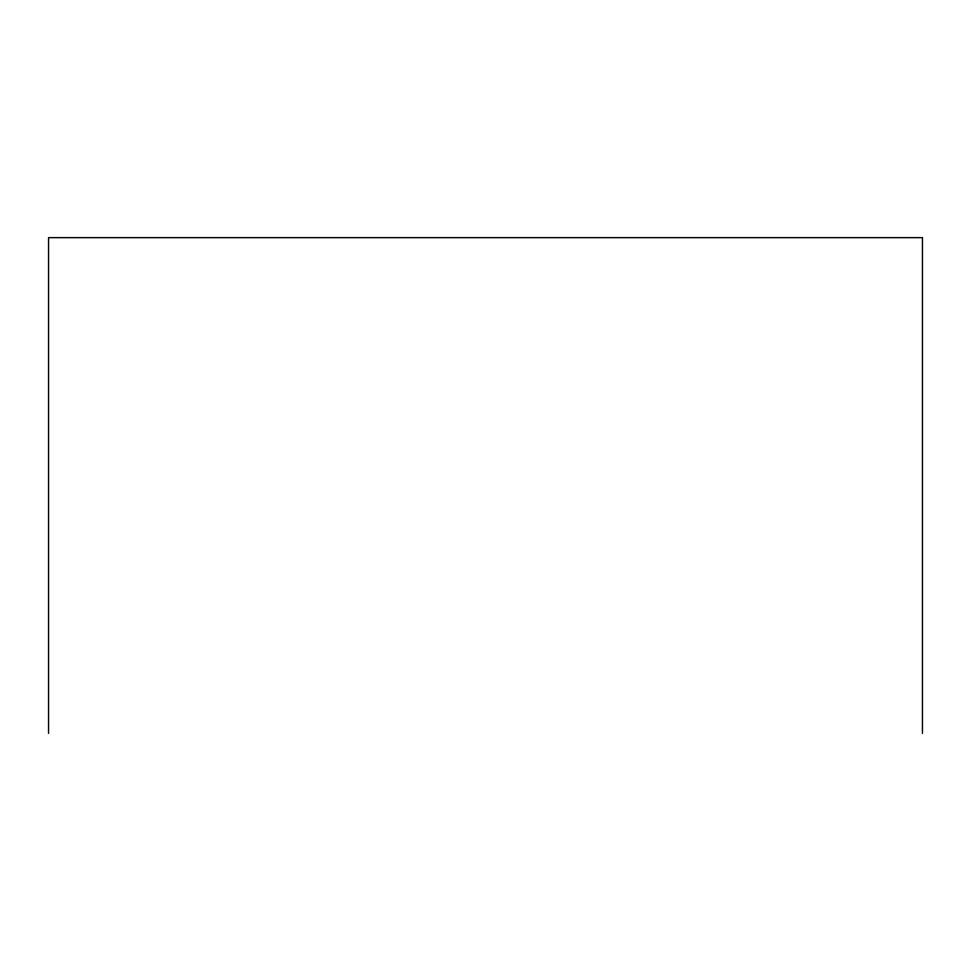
<?xml version="1.0" encoding="UTF-8"?>
<svg xmlns="http://www.w3.org/2000/svg" width="971" height="971" viewBox="0 0 971 971"><rect width="100%" height="100%" fill="white"/><g stroke="black" fill="none" stroke-linecap="round" stroke-linejoin="round"><path stroke-width="1.46" d="M922.45 733.372L922.45 237.628L48.55 237.628L48.55 733.372"/></g></svg>
